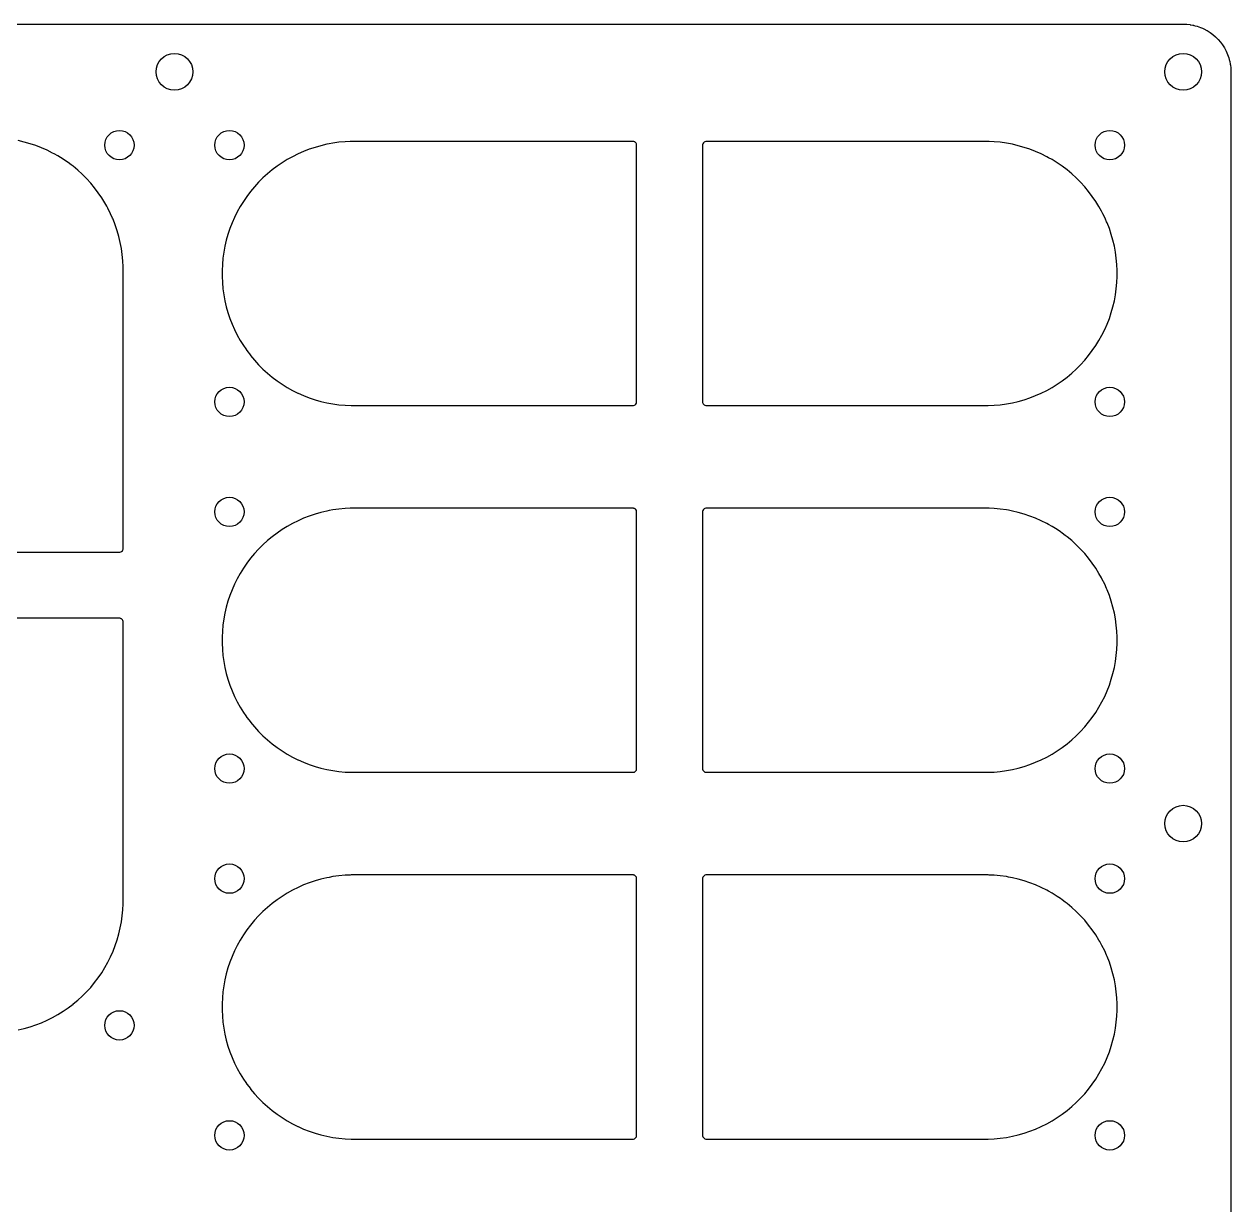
# Model space of a CAD drawing. Extents: x 216 to 569, y -426 to -74.
# Drawn here: x 404.5 to 569, y -234.5 to -73.5 of the extents above; entities that cross this region are included whole.
import ezdxf

# ---------------------------------------------------------------- set-up
doc = ezdxf.new("R2010")
doc.units = 0
doc.layers.add('BLACK', color=7, linetype='CONTINUOUS')

msp = doc.modelspace()

# ---------------------------------------------------------------- linework, layer by layer
at = {"layer": 'BLACK', "linetype": 'CONTINUOUS'}
for p, q in [((222.565892, -73.5005), (562.434108, -73.5005)), ((562.434108, -73.5005), (562.497688, -73.5005)), ((562.497688, -73.5005), (562.502324, -73.500587)), ((562.502324, -73.500587), (562.542259, -73.502081)), ((562.542259, -73.502081), (562.981082, -73.5185)), ((562.981082, -73.5185), (562.990306, -73.519192)), ((562.990306, -73.519192), (563.464101, -73.572575)), ((563.464101, -73.572575), (563.473247, -73.573954)), ((563.473247, -73.573954), (563.835901, -73.642572)), ((563.835901, -73.642572), (563.941708, -73.662592)), ((563.941708, -73.662592), (563.950749, -73.664655)), ((563.950749, -73.664655), (564.124139, -73.711114)), ((564.124139, -73.711114), (564.411287, -73.788056)), ((564.411287, -73.788056), (564.420133, -73.790784)), ((564.420133, -73.790784), (564.870158, -73.948255)), ((564.870158, -73.948255), (564.878778, -73.951637)), ((564.878778, -73.951637), (565.122667, -74.058045)), ((565.122667, -74.058045), (565.315784, -74.142302)), ((565.315784, -74.142302), (565.324138, -74.146326)), ((565.324138, -74.146326), (565.74564, -74.369096)), ((565.74564, -74.369096), (565.753671, -74.373732)), ((565.753671, -74.373732), (566.157371, -74.627393)), ((566.157371, -74.627393), (566.165033, -74.632617)), ((566.165033, -74.632617), (566.548641, -74.915732)), ((566.548641, -74.915732), (566.555883, -74.921508)), ((566.555883, -74.921508), (566.917275, -75.232511)), ((566.917275, -75.232511), (566.924072, -75.238818)), ((566.924072, -75.238818), (567.261181, -75.575927)), ((567.261181, -75.575927), (567.267488, -75.582724)), ((567.267488, -75.582724), (567.578491, -75.944116)), ((567.578491, -75.944116), (567.584273, -75.951366)), ((567.584273, -75.951366), (567.867382, -76.334966)), ((567.867382, -76.334966), (567.872606, -76.342628)), ((567.872606, -76.342628), (568.126267, -76.746328)), ((568.126267, -76.746328), (568.130903, -76.754359)), ((568.130903, -76.754359), (568.353673, -77.175861)), ((568.353673, -77.175861), (568.357697, -77.184215)), ((568.357697, -77.184215), (568.548359, -77.621215)), ((568.548359, -77.621215), (568.551747, -77.629848)), ((568.551747, -77.629848), (568.709212, -78.079859)), ((568.709212, -78.079859), (568.711945, -78.088719)), ((568.711945, -78.088719), (568.835344, -78.54925)), ((568.835344, -78.54925), (568.837407, -78.558291)), ((568.837407, -78.558291), (568.926043, -79.026741)), ((568.926043, -79.026741), (568.927425, -79.03591)), ((568.927425, -79.03591), (568.980806, -79.509681)), ((568.980806, -79.509681), (568.981499, -79.518928)), ((568.981499, -79.518928), (568.999413, -79.997673)), ((568.999413, -79.997673), (568.9995, -80.00231)), ((568.9995, -80.00231), (568.9995, -419.497688)), ((404.526065, -89.572845), (403.716406, -89.382415)), ((404.526072, -89.572847), (404.526065, -89.572845)), ((405.326059, -89.800463), (404.526072, -89.572847)), ((405.32607, -89.800466), (405.326059, -89.800463)), ((405.326079, -89.800469), (405.32607, -89.800466)), ((405.326087, -89.800471), (405.326079, -89.800469)), ((405.326088, -89.800472), (405.326087, -89.800471)), ((406.114716, -90.064793), (405.326088, -89.800472)), ((406.114721, -90.064795), (406.114716, -90.064793)), ((406.11473, -90.064798), (406.114721, -90.064795)), ((406.890332, -90.365268), (406.11473, -90.064798)), ((406.89035, -90.365275), (406.890332, -90.365268)), ((407.651232, -90.701238), (406.89035, -90.365275)), ((444.173911, -90.300472), (443.385283, -90.564793)), ((444.17394, -90.300463), (444.173911, -90.300472)), ((444.973927, -90.072847), (444.17394, -90.300463)), ((444.973934, -90.072845), (444.973927, -90.072847)), ((445.783593, -89.882415), (444.973934, -90.072845)), ((445.783607, -89.882412), (445.783593, -89.882415)), ((445.783613, -89.882411), (445.783607, -89.882412)), ((446.088625, -89.825394), (445.783613, -89.882411)), ((446.601223, -89.729573), (446.088625, -89.825394)), ((447.425001, -89.614661), (446.601223, -89.729573)), ((447.425022, -89.614659), (447.425001, -89.614661)), ((448.253239, -89.537913), (447.425022, -89.614659)), ((448.957134, -89.50537), (448.253239, -89.537913)), ((449.084115, -89.4995), (448.957134, -89.50537)), ((449.5, -89.4995), (449.084115, -89.4995)), ((449.565892, -89.4995), (449.5, -89.4995)), ((487.565892, -89.4995), (449.565892, -89.4995)), ((487.629539, -89.516554), (487.565892, -89.4995)), ((487.693187, -89.533608), (487.629539, -89.516554)), ((487.75025, -89.566554), (487.693187, -89.533608)), ((487.807314, -89.5995), (487.75025, -89.566554)), ((487.9005, -89.692686), (487.807314, -89.5995)), ((487.921797, -89.729574), (487.9005, -89.692686)), ((487.96273, -89.800472), (487.921797, -89.729574)), ((487.966392, -89.806814), (487.96273, -89.800472)), ((488.0005, -89.934108), (487.966392, -89.806814)), ((488.0005, -125.065892), (488.0005, -89.934108)), ((497.033608, -89.806812), (496.9995, -89.934108)), ((496.9995, -89.934108), (496.9995, -125.065891)), ((497.0995, -89.692686), (497.033608, -89.806812)), ((497.099502, -89.692683), (497.0995, -89.692686)), ((497.192683, -89.599502), (497.099502, -89.692683)), ((497.192686, -89.5995), (497.192683, -89.599502)), ((497.306812, -89.533608), (497.192686, -89.5995)), ((497.434108, -89.4995), (497.306812, -89.533608)), ((497.565892, -89.4995), (497.434108, -89.4995)), ((535.565892, -89.4995), (497.565892, -89.4995)), ((535.915885, -89.4995), (535.565892, -89.4995)), ((536.049681, -89.505685), (535.915885, -89.4995)), ((536.74676, -89.537913), (536.049681, -89.505685)), ((537.574977, -89.614659), (536.74676, -89.537913)), ((537.574998, -89.614661), (537.574977, -89.614659)), ((538.398776, -89.729573), (537.574998, -89.614661)), ((538.693203, -89.784611), (538.398776, -89.729573)), ((539.216387, -89.882411), (538.693203, -89.784611)), ((539.216396, -89.882413), (539.216387, -89.882411)), ((539.216406, -89.882415), (539.216396, -89.882413)), ((540.026065, -90.072845), (539.216406, -89.882415)), ((540.026072, -90.072847), (540.026065, -90.072845)), ((540.826059, -90.300463), (540.026072, -90.072847)), ((540.82607, -90.300466), (540.826059, -90.300463)), ((540.826079, -90.300469), (540.82607, -90.300466)), ((540.826087, -90.300471), (540.826079, -90.300469)), ((540.826088, -90.300472), (540.826087, -90.300471)), ((541.614716, -90.564793), (540.826088, -90.300472)), ((408.395776, -91.071977), (407.651232, -90.701238)), ((408.395813, -91.071997), (408.395776, -91.071977)), ((408.606051, -91.189099), (408.395813, -91.071997)), ((409.12245, -91.476731), (408.606051, -91.189099)), ((409.829635, -91.914601), (409.12245, -91.476731)), ((410.287106, -92.227976), (409.829635, -91.914601)), ((440.377538, -91.976738), (439.670368, -92.414599)), ((440.37756, -91.976725), (440.377538, -91.976738)), ((441.104186, -91.571997), (440.37756, -91.976725)), ((441.104223, -91.571977), (441.104186, -91.571997)), ((441.848767, -91.201238), (441.104223, -91.571977)), ((442.609649, -90.865275), (441.848767, -91.201238)), ((443.385283, -90.564793), (442.609649, -90.865275)), ((541.614721, -90.564795), (541.614716, -90.564793)), ((541.61473, -90.564798), (541.614721, -90.564795)), ((542.390332, -90.865268), (541.61473, -90.564798)), ((542.39035, -90.865275), (542.390332, -90.865268)), ((543.151232, -91.201238), (542.39035, -90.865275)), ((543.895776, -91.571977), (543.151232, -91.201238)), ((543.895813, -91.571997), (543.895776, -91.571977)), ((544.158314, -91.718209), (543.895813, -91.571997)), ((544.62245, -91.976731), (544.158314, -91.718209)), ((545.329635, -92.414601), (544.62245, -91.976731)), ((410.515844, -92.384665), (410.287106, -92.227976)), ((410.932237, -92.699111), (410.515844, -92.384665)), ((411.179608, -92.885917), (410.932237, -92.699111)), ((411.819516, -93.41729), (411.179608, -92.885917)), ((411.819528, -93.4173), (411.819516, -93.41729)), ((412.43417, -93.97762), (411.819528, -93.4173)), ((438.320374, -93.385931), (437.680486, -93.917288)), ((438.320416, -93.385898), (438.320374, -93.385931)), ((438.984155, -92.884665), (438.320416, -93.385898)), ((439.670368, -92.414599), (438.984155, -92.884665)), ((545.744968, -92.699111), (545.329635, -92.414601)), ((546.015844, -92.884665), (545.744968, -92.699111)), ((546.01752, -92.885931), (546.015844, -92.884665)), ((546.679608, -93.385917), (546.01752, -92.885931)), ((547.319516, -93.91729), (546.679608, -93.385917)), ((412.434185, -93.977634), (412.43417, -93.97762)), ((412.434201, -93.977649), (412.434185, -93.977634)), ((413.022351, -94.565799), (412.434201, -93.977649)), ((413.022366, -94.565815), (413.022351, -94.565799)), ((413.022379, -94.565829), (413.022366, -94.565815)), ((413.582699, -95.180471), (413.022379, -94.565829)), ((413.582705, -95.180478), (413.582699, -95.180471)), ((413.58271, -95.180484), (413.582705, -95.180478)), ((414.114083, -95.820392), (413.58271, -95.180484)), ((436.47762, -95.065829), (435.9173, -95.680471)), ((436.477669, -95.065778), (436.47762, -95.065829)), ((437.065778, -94.477669), (436.477669, -95.065778)), ((437.065829, -94.47762), (437.065778, -94.477669)), ((437.680471, -93.9173), (437.065829, -94.47762)), ((437.680486, -93.917288), (437.680471, -93.9173)), ((547.319528, -93.9173), (547.319516, -93.91729)), ((547.93417, -94.47762), (547.319528, -93.9173)), ((547.934185, -94.477634), (547.93417, -94.47762)), ((547.934201, -94.477649), (547.934185, -94.477634)), ((548.522351, -95.065799), (547.934201, -94.477649)), ((548.522366, -95.065815), (548.522351, -95.065799)), ((548.522379, -95.065829), (548.522366, -95.065815)), ((549.082699, -95.680471), (548.522379, -95.065829)), ((414.615336, -96.484158), (414.114083, -95.820392)), ((415.085399, -97.170365), (414.615336, -96.484158)), ((434.884665, -96.984155), (434.414599, -97.670368)), ((435.385898, -96.320416), (434.884665, -96.984155)), ((435.385931, -96.320374), (435.385898, -96.320416)), ((435.917288, -95.680486), (435.385931, -96.320374)), ((435.9173, -95.680471), (435.917288, -95.680486)), ((549.082705, -95.680478), (549.082699, -95.680471)), ((549.08271, -95.680484), (549.082705, -95.680478)), ((549.614083, -96.320392), (549.08271, -95.680484)), ((550.115336, -96.984158), (549.614083, -96.320392)), ((550.585399, -97.670365), (550.115336, -96.984158)), ((415.523269, -97.87755), (415.085399, -97.170365)), ((415.763794, -98.309376), (415.523269, -97.87755)), ((415.928002, -98.604186), (415.763794, -98.309376)), ((415.928022, -98.604223), (415.928002, -98.604186)), ((416.298761, -99.348767), (415.928022, -98.604223)), ((433.976725, -98.37756), (433.571997, -99.104186)), ((433.976738, -98.377538), (433.976725, -98.37756)), ((434.414599, -97.670368), (433.976738, -98.377538)), ((551.023269, -98.37755), (550.585399, -97.670365)), ((551.37011, -99.00025), (551.023269, -98.37755)), ((416.559, -99.938152), (416.298761, -99.348767)), ((416.634732, -100.109668), (416.559, -99.938152)), ((416.935202, -100.88527), (416.634732, -100.109668)), ((433.201238, -99.848767), (432.865275, -100.609649)), ((433.571977, -99.104223), (433.201238, -99.848767)), ((433.571997, -99.104186), (433.571977, -99.104223)), ((551.428002, -99.104186), (551.37011, -99.00025)), ((551.428022, -99.104223), (551.428002, -99.104186)), ((551.54979, -99.348767), (551.428022, -99.104223)), ((551.798763, -99.848771), (551.54979, -99.348767)), ((551.913952, -100.109649), (551.798763, -99.848771)), ((552.059, -100.438152), (551.913952, -100.109649)), ((417.199531, -101.673921), (416.935202, -100.88527)), ((417.427155, -102.473938), (417.199531, -101.673921)), ((432.564793, -101.385283), (432.300472, -102.173911)), ((432.865275, -100.609649), (432.564793, -101.385283)), ((552.134732, -100.609668), (552.059, -100.438152)), ((552.435202, -101.38527), (552.134732, -100.609668)), ((552.699531, -102.173921), (552.435202, -101.38527)), ((417.617589, -103.283613), (417.427155, -102.473938)), ((417.770426, -104.10122), (417.617589, -103.283613)), ((432.072845, -102.973934), (431.882415, -103.783593)), ((432.072847, -102.973927), (432.072845, -102.973934)), ((432.300463, -102.17394), (432.072847, -102.973927)), ((432.300472, -102.173911), (432.300463, -102.17394)), ((552.927155, -102.973938), (552.699531, -102.173921)), ((553.117589, -103.783613), (552.927155, -102.973938)), ((417.88534, -104.925013), (417.770426, -104.10122)), ((417.962086, -105.753234), (417.88534, -104.925013)), ((431.729573, -104.601223), (431.614661, -105.425001)), ((431.882415, -103.783593), (431.729573, -104.601223)), ((553.270426, -104.60122), (553.117589, -103.783613)), ((553.38534, -105.425013), (553.270426, -104.60122)), ((418.0005, -106.584115), (417.962086, -105.753234)), ((418.0005, -106.934108), (418.0005, -106.584115)), ((431.537913, -106.253239), (431.4995, -107.084118)), ((431.614659, -105.425022), (431.537913, -106.253239)), ((431.614661, -105.425001), (431.614659, -105.425022)), ((553.462086, -106.253234), (553.38534, -105.425013)), ((553.5005, -107.084115), (553.462086, -106.253234)), ((418.0005, -107.084118), (418.0005, -106.934108)), ((418.0005, -145.065892), (418.0005, -107.084118)), ((431.4995, -107.084118), (431.4995, -107.915881)), ((431.4995, -107.915881), (431.537913, -108.74676)), ((553.462086, -108.746766), (553.5005, -107.915885)), ((553.5005, -107.915885), (553.5005, -107.084115)), ((431.537913, -108.74676), (431.614659, -109.574977)), ((431.614659, -109.574977), (431.614661, -109.574998)), ((431.614661, -109.574998), (431.729573, -110.398776)), ((553.270426, -110.39878), (553.38534, -109.574987)), ((553.38534, -109.574987), (553.462086, -108.746766)), ((431.729573, -110.398776), (431.882415, -111.216406)), ((431.882415, -111.216406), (432.072845, -112.026065)), ((552.927155, -112.026062), (553.117589, -111.216387)), ((553.117589, -111.216387), (553.270426, -110.39878)), ((432.072845, -112.026065), (432.072847, -112.026072)), ((432.072847, -112.026072), (432.300463, -112.826059)), ((432.300463, -112.826059), (432.300472, -112.826088)), ((432.300472, -112.826088), (432.564793, -113.614716)), ((552.435202, -113.61473), (552.699531, -112.826079)), ((552.699531, -112.826079), (552.927155, -112.026062)), ((432.564793, -113.614716), (432.865275, -114.39035)), ((432.865275, -114.39035), (433.201238, -115.151232)), ((551.798763, -115.151229), (552.134732, -114.390332)), ((552.134732, -114.390332), (552.435202, -113.61473)), ((433.201238, -115.151232), (433.571977, -115.895776)), ((433.571977, -115.895776), (433.571989, -115.895798)), ((433.571989, -115.895798), (433.976731, -116.62245)), ((433.976731, -116.62245), (434.414601, -117.329635)), ((550.585399, -117.329635), (551.023269, -116.62245)), ((551.023269, -116.62245), (551.428011, -115.895798)), ((551.428011, -115.895798), (551.798763, -115.151229)), ((434.414601, -117.329635), (434.727976, -117.787106)), ((434.727976, -117.787106), (434.884665, -118.015844)), ((434.884665, -118.015844), (435.350195, -118.632305)), ((549.614083, -118.679608), (550.115336, -118.015842)), ((550.115336, -118.015842), (550.585399, -117.329635)), ((435.350195, -118.632305), (435.385917, -118.679608)), ((435.385917, -118.679608), (435.385928, -118.679622)), ((435.385928, -118.679622), (435.385931, -118.679625)), ((435.385931, -118.679625), (435.917288, -119.319513)), ((435.917288, -119.319513), (435.9173, -119.319528)), ((435.9173, -119.319528), (436.47762, -119.93417)), ((436.47762, -119.93417), (436.477634, -119.934185)), ((436.477634, -119.934185), (436.477649, -119.934201)), ((436.477649, -119.934201), (437.065799, -120.522351)), ((547.934201, -120.522351), (548.522351, -119.934201)), ((548.522351, -119.934201), (549.08271, -119.319516)), ((549.08271, -119.319516), (549.614083, -118.679608)), ((437.065799, -120.522351), (437.065815, -120.522366)), ((437.065815, -120.522366), (437.065829, -120.522379)), ((437.065829, -120.522379), (437.680471, -121.082699)), ((437.680471, -121.082699), (437.680478, -121.082705)), ((437.680478, -121.082705), (437.680484, -121.08271)), ((437.680484, -121.08271), (438.320392, -121.614083)), ((438.320392, -121.614083), (438.984158, -122.115336)), ((546.015842, -122.115336), (546.679608, -121.614083)), ((546.679608, -121.614083), (547.319516, -121.08271)), ((547.319516, -121.08271), (547.934201, -120.522351)), ((438.984158, -122.115336), (439.670365, -122.585399)), ((439.670365, -122.585399), (440.37755, -123.023269)), ((440.37755, -123.023269), (441.104202, -123.428011)), ((543.895798, -123.428011), (544.62245, -123.023269)), ((544.62245, -123.023269), (545.329635, -122.585399)), ((545.329635, -122.585399), (546.015842, -122.115336)), ((441.104202, -123.428011), (441.10421, -123.428015)), ((441.10421, -123.428015), (441.104223, -123.428022)), ((441.104223, -123.428022), (441.837651, -123.793226)), ((441.837651, -123.793226), (441.848771, -123.798763)), ((441.848771, -123.798763), (441.876261, -123.810901)), ((441.876261, -123.810901), (442.609649, -124.134724)), ((442.609649, -124.134724), (442.609656, -124.134726)), ((442.609656, -124.134726), (442.609668, -124.134732)), ((442.609668, -124.134732), (443.38527, -124.435202)), ((443.38527, -124.435202), (444.173921, -124.699531)), ((444.173921, -124.699531), (444.973938, -124.927155)), ((444.973938, -124.927155), (445.783613, -125.117589)), ((539.216387, -125.117589), (540.026062, -124.927155)), ((540.026062, -124.927155), (540.826079, -124.699531)), ((540.826079, -124.699531), (541.61473, -124.435202)), ((541.61473, -124.435202), (542.390332, -124.134732)), ((542.390332, -124.134732), (543.151229, -123.798763)), ((543.151229, -123.798763), (543.895798, -123.428011)), ((445.783613, -125.117589), (446.60122, -125.270426)), ((446.60122, -125.270426), (447.425013, -125.38534)), ((447.425013, -125.38534), (448.253234, -125.462086)), ((448.253234, -125.462086), (449.084115, -125.5005)), ((449.084115, -125.5005), (449.084118, -125.5005)), ((449.084118, -125.5005), (487.56589, -125.5005)), ((487.56589, -125.5005), (487.565892, -125.5005)), ((487.565892, -125.5005), (487.693186, -125.466392)), ((487.693186, -125.466392), (487.807314, -125.4005)), ((487.807314, -125.4005), (487.9005, -125.307314)), ((487.9005, -125.307314), (487.966392, -125.193186)), ((487.966392, -125.193186), (488.0005, -125.065892)), ((496.9995, -125.065891), (497.033608, -125.193187)), ((497.033608, -125.193187), (497.066554, -125.25025)), ((497.066554, -125.25025), (497.0995, -125.307314)), ((497.0995, -125.307314), (497.192686, -125.4005)), ((497.192686, -125.4005), (497.306814, -125.466392)), ((497.306814, -125.466392), (497.434108, -125.5005)), ((497.434108, -125.5005), (497.43411, -125.5005)), ((497.43411, -125.5005), (535.915882, -125.5005)), ((535.915882, -125.5005), (535.915885, -125.5005)), ((535.915885, -125.5005), (536.746766, -125.462086)), ((536.746766, -125.462086), (537.574987, -125.38534)), ((537.574987, -125.38534), (538.39878, -125.270426)), ((538.39878, -125.270426), (539.216387, -125.117589)), ((446.601223, -139.729573), (446.088625, -139.825394)), ((447.425001, -139.614661), (446.601223, -139.729573)), ((447.425022, -139.614659), (447.425001, -139.614661)), ((448.253239, -139.537913), (447.425022, -139.614659)), ((448.957134, -139.50537), (448.253239, -139.537913)), ((449.084115, -139.4995), (448.957134, -139.50537)), ((449.5, -139.4995), (449.084115, -139.4995)), ((449.565892, -139.4995), (449.5, -139.4995)), ((487.565892, -139.4995), (449.565892, -139.4995)), ((487.629539, -139.516554), (487.565892, -139.4995)), ((487.693187, -139.533608), (487.629539, -139.516554)), ((487.75025, -139.566554), (487.693187, -139.533608)), ((487.807314, -139.5995), (487.75025, -139.566554)), ((487.9005, -139.692686), (487.807314, -139.5995)), ((487.966392, -139.806814), (487.9005, -139.692686)), ((488.0005, -139.934108), (487.966392, -139.806814)), ((497.033608, -139.806812), (496.9995, -139.934108)), ((497.0995, -139.692686), (497.033608, -139.806812)), ((497.099502, -139.692683), (497.0995, -139.692686)), ((497.192683, -139.599502), (497.099502, -139.692683)), ((497.192686, -139.5995), (497.192683, -139.599502)), ((497.306812, -139.533608), (497.192686, -139.5995)), ((497.434108, -139.4995), (497.306812, -139.533608)), ((497.565892, -139.4995), (497.434108, -139.4995)), ((535.565892, -139.4995), (497.565892, -139.4995)), ((535.915885, -139.4995), (535.565892, -139.4995)), ((536.049681, -139.505685), (535.915885, -139.4995)), ((536.74676, -139.537913), (536.049681, -139.505685)), ((537.574977, -139.614659), (536.74676, -139.537913)), ((537.574998, -139.614661), (537.574977, -139.614659)), ((538.398776, -139.729573), (537.574998, -139.614661)), ((538.693203, -139.784611), (538.398776, -139.729573)), ((539.216387, -139.882411), (538.693203, -139.784611)), ((441.848767, -141.201238), (441.104223, -141.571977)), ((442.609649, -140.865275), (441.848767, -141.201238)), ((443.385283, -140.564793), (442.609649, -140.865275)), ((444.173911, -140.300472), (443.385283, -140.564793)), ((444.17394, -140.300463), (444.173911, -140.300472)), ((444.973927, -140.072847), (444.17394, -140.300463)), ((444.973934, -140.072845), (444.973927, -140.072847)), ((445.783593, -139.882415), (444.973934, -140.072845)), ((445.783607, -139.882412), (445.783593, -139.882415)), ((445.783613, -139.882411), (445.783607, -139.882412)), ((446.088625, -139.825394), (445.783613, -139.882411)), ((488.0005, -175.065892), (488.0005, -139.934108)), ((496.9995, -139.934108), (496.9995, -175.065891)), ((539.216396, -139.882413), (539.216387, -139.882411)), ((539.216406, -139.882415), (539.216396, -139.882413)), ((540.026065, -140.072845), (539.216406, -139.882415)), ((540.026072, -140.072847), (540.026065, -140.072845)), ((540.826059, -140.300463), (540.026072, -140.072847)), ((540.82607, -140.300466), (540.826059, -140.300463)), ((540.826079, -140.300469), (540.82607, -140.300466)), ((540.826087, -140.300471), (540.826079, -140.300469)), ((540.826088, -140.300472), (540.826087, -140.300471)), ((541.614716, -140.564793), (540.826088, -140.300472)), ((541.614721, -140.564795), (541.614716, -140.564793)), ((541.61473, -140.564798), (541.614721, -140.564795)), ((542.390332, -140.865268), (541.61473, -140.564798)), ((542.39035, -140.865275), (542.390332, -140.865268)), ((543.151232, -141.201238), (542.39035, -140.865275)), ((543.895776, -141.571977), (543.151232, -141.201238)), ((438.984155, -142.884665), (438.320416, -143.385898)), ((439.670368, -142.414599), (438.984155, -142.884665)), ((440.377538, -141.976738), (439.670368, -142.414599)), ((440.37756, -141.976725), (440.377538, -141.976738)), ((441.104186, -141.571997), (440.37756, -141.976725)), ((441.104223, -141.571977), (441.104186, -141.571997)), ((543.895813, -141.571997), (543.895776, -141.571977)), ((544.158314, -141.718209), (543.895813, -141.571997)), ((544.62245, -141.976731), (544.158314, -141.718209)), ((545.329635, -142.414601), (544.62245, -141.976731)), ((545.787106, -142.727976), (545.329635, -142.414601)), ((546.015844, -142.884665), (545.787106, -142.727976)), ((546.432237, -143.199111), (546.015844, -142.884665)), ((437.065778, -144.477669), (436.477669, -145.065778)), ((437.065829, -144.47762), (437.065778, -144.477669)), ((437.680471, -143.9173), (437.065829, -144.47762)), ((437.680486, -143.917288), (437.680471, -143.9173)), ((438.320374, -143.385931), (437.680486, -143.917288)), ((438.320416, -143.385898), (438.320374, -143.385931)), ((546.679608, -143.385917), (546.432237, -143.199111)), ((547.319516, -143.91729), (546.679608, -143.385917)), ((547.319528, -143.9173), (547.319516, -143.91729)), ((547.93417, -144.47762), (547.319528, -143.9173)), ((547.934185, -144.477634), (547.93417, -144.47762)), ((547.934201, -144.477649), (547.934185, -144.477634)), ((548.522351, -145.065799), (547.934201, -144.477649)), ((382.43411, -145.5005), (417.56589, -145.5005)), ((417.56589, -145.5005), (417.565892, -145.5005)), ((417.565892, -145.5005), (417.693186, -145.466392)), ((417.693186, -145.466392), (417.807314, -145.4005)), ((417.807314, -145.4005), (417.9005, -145.307314)), ((417.9005, -145.307314), (417.966392, -145.193186)), ((417.966392, -145.193186), (418.0005, -145.065892)), ((435.385898, -146.320416), (434.884665, -146.984155)), ((435.385931, -146.320374), (435.385898, -146.320416)), ((435.917288, -145.680486), (435.385931, -146.320374)), ((435.9173, -145.680471), (435.917288, -145.680486)), ((436.47762, -145.065829), (435.9173, -145.680471)), ((436.477669, -145.065778), (436.47762, -145.065829)), ((548.522366, -145.065815), (548.522351, -145.065799)), ((548.522379, -145.065829), (548.522366, -145.065815)), ((549.082699, -145.680471), (548.522379, -145.065829)), ((549.082705, -145.680478), (549.082699, -145.680471)), ((549.08271, -145.680484), (549.082705, -145.680478)), ((549.614083, -146.320392), (549.08271, -145.680484)), ((550.115336, -146.984158), (549.614083, -146.320392)), ((434.414599, -147.670368), (433.976738, -148.377538)), ((434.884665, -146.984155), (434.414599, -147.670368)), ((550.585399, -147.670365), (550.115336, -146.984158)), ((551.023269, -148.37755), (550.585399, -147.670365)), ((433.571977, -149.104223), (433.201238, -149.848767)), ((433.571997, -149.104186), (433.571977, -149.104223)), ((433.976725, -148.37756), (433.571997, -149.104186)), ((433.976738, -148.377538), (433.976725, -148.37756)), ((551.37011, -149.00025), (551.023269, -148.37755)), ((551.428002, -149.104186), (551.37011, -149.00025)), ((551.428022, -149.104223), (551.428002, -149.104186)), ((551.798761, -149.848767), (551.428022, -149.104223)), ((432.865275, -150.609649), (432.564793, -151.385283)), ((433.201238, -149.848767), (432.865275, -150.609649)), ((552.059, -150.438152), (551.798761, -149.848767)), ((552.134732, -150.609668), (552.059, -150.438152)), ((552.435202, -151.38527), (552.134732, -150.609668)), ((432.300463, -152.17394), (432.072847, -152.973927)), ((432.300472, -152.173911), (432.300463, -152.17394)), ((432.564793, -151.385283), (432.300472, -152.173911)), ((552.699531, -152.173921), (552.435202, -151.38527)), ((552.927155, -152.973938), (552.699531, -152.173921)), ((417.565892, -154.4995), (382.565892, -154.4995)), ((417.629539, -154.516554), (417.565892, -154.4995)), ((417.693187, -154.533608), (417.629539, -154.516554)), ((417.75025, -154.566554), (417.693187, -154.533608)), ((417.807314, -154.5995), (417.75025, -154.566554)), ((417.9005, -154.692686), (417.807314, -154.5995)), ((431.729573, -154.601223), (431.614661, -155.425001)), ((431.882415, -153.783593), (431.729573, -154.601223)), ((432.072845, -152.973934), (431.882415, -153.783593)), ((432.072847, -152.973927), (432.072845, -152.973934)), ((553.117589, -153.783613), (552.927155, -152.973938)), ((553.270426, -154.60122), (553.117589, -153.783613)), ((553.38534, -155.425013), (553.270426, -154.60122)), ((417.966392, -154.806814), (417.9005, -154.692686)), ((418.0005, -154.934108), (417.966392, -154.806814)), ((418.0005, -157.084118), (418.0005, -154.934108)), ((431.537913, -156.253239), (431.4995, -157.084118)), ((431.614659, -155.425022), (431.537913, -156.253239)), ((431.614661, -155.425001), (431.614659, -155.425022)), ((553.462086, -156.253234), (553.38534, -155.425013)), ((553.5005, -157.084115), (553.462086, -156.253234)), ((418.0005, -192.934108), (418.0005, -157.084118)), ((431.4995, -157.084118), (431.4995, -157.915881)), ((553.5005, -157.915885), (553.5005, -157.084115)), ((431.4995, -157.915881), (431.537913, -158.74676)), ((431.537913, -158.74676), (431.614659, -159.574977)), ((553.38534, -159.574987), (553.462086, -158.746766)), ((553.462086, -158.746766), (553.5005, -157.915885)), ((431.614659, -159.574977), (431.614661, -159.574998)), ((431.614661, -159.574998), (431.729573, -160.398776)), ((431.729573, -160.398776), (431.882415, -161.216406)), ((553.117589, -161.216387), (553.270426, -160.39878)), ((553.270426, -160.39878), (553.38534, -159.574987)), ((431.882415, -161.216406), (432.072845, -162.026065)), ((432.072845, -162.026065), (432.072847, -162.026072)), ((432.072847, -162.026072), (432.300463, -162.826059)), ((432.300463, -162.826059), (432.300472, -162.826088)), ((432.300472, -162.826088), (432.564793, -163.614716)), ((552.435202, -163.61473), (552.699531, -162.826079)), ((552.699531, -162.826079), (552.927155, -162.026062)), ((552.927155, -162.026062), (553.117589, -161.216387)), ((432.564793, -163.614716), (432.865275, -164.39035)), ((432.865275, -164.39035), (433.201238, -165.151232)), ((551.798763, -165.151229), (552.134732, -164.390332)), ((552.134732, -164.390332), (552.435202, -163.61473)), ((433.201238, -165.151232), (433.571977, -165.895776)), ((433.571977, -165.895776), (433.571989, -165.895798)), ((433.571989, -165.895798), (433.976731, -166.62245)), ((551.023269, -166.62245), (551.428011, -165.895798)), ((551.428011, -165.895798), (551.798763, -165.151229)), ((433.976731, -166.62245), (434.414601, -167.329635)), ((434.414601, -167.329635), (434.727976, -167.787106)), ((550.115336, -168.015842), (550.585399, -167.329635)), ((550.585399, -167.329635), (551.023269, -166.62245)), ((434.727976, -167.787106), (434.884665, -168.015844)), ((434.884665, -168.015844), (435.350195, -168.632305)), ((435.350195, -168.632305), (435.385917, -168.679608)), ((435.385917, -168.679608), (435.385928, -168.679622)), ((435.385928, -168.679622), (435.385931, -168.679625)), ((435.385931, -168.679625), (435.917288, -169.319513)), ((435.917288, -169.319513), (435.9173, -169.319528)), ((435.9173, -169.319528), (436.47762, -169.93417)), ((548.522351, -169.934201), (549.08271, -169.319516)), ((549.08271, -169.319516), (549.614083, -168.679608)), ((549.614083, -168.679608), (550.115336, -168.015842)), ((436.47762, -169.93417), (436.477634, -169.934185)), ((436.477634, -169.934185), (436.477649, -169.934201)), ((436.477649, -169.934201), (437.065799, -170.522351)), ((437.065799, -170.522351), (437.065815, -170.522366)), ((437.065815, -170.522366), (437.065829, -170.522379)), ((437.065829, -170.522379), (437.680471, -171.082699)), ((547.319516, -171.08271), (547.934201, -170.522351)), ((547.934201, -170.522351), (548.522351, -169.934201)), ((437.680471, -171.082699), (437.680478, -171.082705)), ((437.680478, -171.082705), (437.680484, -171.08271)), ((437.680484, -171.08271), (438.320392, -171.614083)), ((438.320392, -171.614083), (438.984158, -172.115336)), ((438.984158, -172.115336), (439.670365, -172.585399)), ((439.670365, -172.585399), (440.37755, -173.023269)), ((544.62245, -173.023269), (545.329635, -172.585399)), ((545.329635, -172.585399), (546.015842, -172.115336)), ((546.015842, -172.115336), (546.679608, -171.614083)), ((546.679608, -171.614083), (547.319516, -171.08271)), ((440.37755, -173.023269), (441.104202, -173.428011)), ((441.104202, -173.428011), (441.10421, -173.428015)), ((441.10421, -173.428015), (441.104223, -173.428022)), ((441.104223, -173.428022), (441.837651, -173.793226)), ((441.837651, -173.793226), (441.848771, -173.798763)), ((441.848771, -173.798763), (441.876261, -173.810901)), ((441.876261, -173.810901), (442.609649, -174.134724)), ((442.609649, -174.134724), (442.609656, -174.134726)), ((442.609656, -174.134726), (442.609668, -174.134732)), ((442.609668, -174.134732), (443.38527, -174.435202)), ((541.61473, -174.435202), (542.390332, -174.134732)), ((542.390332, -174.134732), (543.151229, -173.798763)), ((543.151229, -173.798763), (543.895798, -173.428011)), ((543.895798, -173.428011), (544.62245, -173.023269)), ((443.38527, -174.435202), (444.173921, -174.699531)), ((444.173921, -174.699531), (444.973938, -174.927155)), ((444.973938, -174.927155), (445.783613, -175.117589)), ((445.783613, -175.117589), (446.60122, -175.270426)), ((446.60122, -175.270426), (447.425013, -175.38534)), ((447.425013, -175.38534), (448.253234, -175.462086)), ((448.253234, -175.462086), (449.084115, -175.5005)), ((449.084115, -175.5005), (449.084118, -175.5005)), ((449.084118, -175.5005), (487.56589, -175.5005)), ((487.56589, -175.5005), (487.565892, -175.5005)), ((487.565892, -175.5005), (487.693186, -175.466392)), ((487.693186, -175.466392), (487.807314, -175.4005)), ((487.807314, -175.4005), (487.9005, -175.307314)), ((487.9005, -175.307314), (487.966392, -175.193186)), ((487.966392, -175.193186), (488.0005, -175.065892)), ((496.9995, -175.065891), (497.033608, -175.193187)), ((497.033608, -175.193187), (497.066554, -175.25025)), ((497.066554, -175.25025), (497.0995, -175.307314)), ((497.0995, -175.307314), (497.192686, -175.4005)), ((497.192686, -175.4005), (497.306814, -175.466392)), ((497.306814, -175.466392), (497.434108, -175.5005)), ((497.434108, -175.5005), (497.43411, -175.5005)), ((497.43411, -175.5005), (535.915882, -175.5005)), ((535.915882, -175.5005), (535.915885, -175.5005)), ((535.915885, -175.5005), (536.746766, -175.462086)), ((536.746766, -175.462086), (537.574987, -175.38534)), ((537.574987, -175.38534), (538.39878, -175.270426)), ((538.39878, -175.270426), (539.216387, -175.117589)), ((539.216387, -175.117589), (540.026062, -174.927155)), ((540.026062, -174.927155), (540.826079, -174.699531)), ((540.826079, -174.699531), (541.61473, -174.435202)), ((443.385283, -190.564793), (442.609649, -190.865275)), ((444.173911, -190.300472), (443.385283, -190.564793)), ((444.17394, -190.300463), (444.173911, -190.300472)), ((444.973927, -190.072847), (444.17394, -190.300463)), ((444.973934, -190.072845), (444.973927, -190.072847)), ((445.783593, -189.882415), (444.973934, -190.072845)), ((445.783607, -189.882412), (445.783593, -189.882415)), ((445.783613, -189.882411), (445.783607, -189.882412)), ((446.088625, -189.825394), (445.783613, -189.882411)), ((446.601223, -189.729573), (446.088625, -189.825394)), ((447.425001, -189.614661), (446.601223, -189.729573)), ((447.425022, -189.614659), (447.425001, -189.614661)), ((448.253239, -189.537913), (447.425022, -189.614659)), ((448.957134, -189.50537), (448.253239, -189.537913)), ((449.084115, -189.4995), (448.957134, -189.50537)), ((449.5, -189.4995), (449.084115, -189.4995)), ((449.565892, -189.4995), (449.5, -189.4995)), ((487.565892, -189.4995), (449.565892, -189.4995)), ((487.629539, -189.516554), (487.565892, -189.4995)), ((487.693187, -189.533608), (487.629539, -189.516554)), ((487.75025, -189.566554), (487.693187, -189.533608)), ((487.807314, -189.5995), (487.75025, -189.566554)), ((487.9005, -189.692686), (487.807314, -189.5995)), ((487.966392, -189.806814), (487.9005, -189.692686)), ((488.0005, -189.934108), (487.966392, -189.806814)), ((488.0005, -225.065892), (488.0005, -189.934108)), ((497.033608, -189.806812), (496.9995, -189.934108)), ((496.9995, -189.934108), (496.9995, -225.065891)), ((497.0995, -189.692686), (497.033608, -189.806812)), ((497.099502, -189.692683), (497.0995, -189.692686)), ((497.192683, -189.599502), (497.099502, -189.692683)), ((497.192686, -189.5995), (497.192683, -189.599502)), ((497.306812, -189.533608), (497.192686, -189.5995)), ((497.434108, -189.4995), (497.306812, -189.533608)), ((497.565892, -189.4995), (497.434108, -189.4995)), ((535.565892, -189.4995), (497.565892, -189.4995)), ((535.915885, -189.4995), (535.565892, -189.4995)), ((536.049681, -189.505685), (535.915885, -189.4995)), ((536.74676, -189.537913), (536.049681, -189.505685)), ((537.574977, -189.614659), (536.74676, -189.537913)), ((537.574998, -189.614661), (537.574977, -189.614659)), ((538.398776, -189.729573), (537.574998, -189.614661)), ((538.693203, -189.784611), (538.398776, -189.729573)), ((539.216387, -189.882411), (538.693203, -189.784611)), ((539.216396, -189.882413), (539.216387, -189.882411)), ((539.216406, -189.882415), (539.216396, -189.882413)), ((540.026065, -190.072845), (539.216406, -189.882415)), ((540.026072, -190.072847), (540.026065, -190.072845)), ((540.826059, -190.300463), (540.026072, -190.072847)), ((540.82607, -190.300466), (540.826059, -190.300463)), ((540.826079, -190.300469), (540.82607, -190.300466)), ((540.826087, -190.300471), (540.826079, -190.300469)), ((540.826088, -190.300472), (540.826087, -190.300471)), ((541.614716, -190.564793), (540.826088, -190.300472)), ((541.614721, -190.564795), (541.614716, -190.564793)), ((541.61473, -190.564798), (541.614721, -190.564795)), ((542.390332, -190.865268), (541.61473, -190.564798)), ((439.670368, -192.414599), (438.984155, -192.884665)), ((440.377538, -191.976738), (439.670368, -192.414599)), ((440.37756, -191.976725), (440.377538, -191.976738)), ((441.104186, -191.571997), (440.37756, -191.976725)), ((441.104223, -191.571977), (441.104186, -191.571997)), ((441.848767, -191.201238), (441.104223, -191.571977)), ((442.609649, -190.865275), (441.848767, -191.201238)), ((542.39035, -190.865275), (542.390332, -190.865268)), ((543.151232, -191.201238), (542.39035, -190.865275)), ((543.895776, -191.571977), (543.151232, -191.201238)), ((543.895813, -191.571997), (543.895776, -191.571977)), ((544.158314, -191.718209), (543.895813, -191.571997)), ((544.62245, -191.976731), (544.158314, -191.718209)), ((545.329635, -192.414601), (544.62245, -191.976731)), ((545.787106, -192.727976), (545.329635, -192.414601)), ((417.962086, -194.246766), (418.0005, -193.415885)), ((418.0005, -193), (418.0005, -192.934108)), ((418.0005, -193.415885), (418.0005, -193)), ((437.680471, -193.9173), (437.065829, -194.47762)), ((437.680486, -193.917288), (437.680471, -193.9173)), ((438.320374, -193.385931), (437.680486, -193.917288)), ((438.320416, -193.385898), (438.320374, -193.385931)), ((438.984155, -192.884665), (438.320416, -193.385898)), ((546.015844, -192.884665), (545.787106, -192.727976)), ((546.432237, -193.199111), (546.015844, -192.884665)), ((546.679608, -193.385917), (546.432237, -193.199111)), ((547.319516, -193.91729), (546.679608, -193.385917)), ((547.319528, -193.9173), (547.319516, -193.91729)), ((547.93417, -194.47762), (547.319528, -193.9173)), ((417.770426, -195.89878), (417.88534, -195.074987)), ((417.88534, -195.074987), (417.962086, -194.246766)), ((435.917288, -195.680486), (435.385931, -196.320374)), ((435.9173, -195.680471), (435.917288, -195.680486)), ((436.47762, -195.065829), (435.9173, -195.680471)), ((436.477669, -195.065778), (436.47762, -195.065829)), ((437.065778, -194.477669), (436.477669, -195.065778)), ((437.065829, -194.47762), (437.065778, -194.477669)), ((547.934185, -194.477634), (547.93417, -194.47762)), ((547.934201, -194.477649), (547.934185, -194.477634)), ((548.522351, -195.065799), (547.934201, -194.477649)), ((548.522366, -195.065815), (548.522351, -195.065799)), ((548.522379, -195.065829), (548.522366, -195.065815)), ((549.082699, -195.680471), (548.522379, -195.065829)), ((549.082705, -195.680478), (549.082699, -195.680471)), ((549.08271, -195.680484), (549.082705, -195.680478)), ((549.614083, -196.320392), (549.08271, -195.680484)), ((417.427155, -197.526062), (417.617589, -196.716387)), ((417.617589, -196.716387), (417.770426, -195.89878)), ((434.884665, -196.984155), (434.414599, -197.670368)), ((435.385898, -196.320416), (434.884665, -196.984155)), ((435.385931, -196.320374), (435.385898, -196.320416)), ((550.115336, -196.984158), (549.614083, -196.320392)), ((550.585399, -197.670365), (550.115336, -196.984158)), ((416.935202, -199.11473), (417.199531, -198.326079)), ((417.199531, -198.326079), (417.427155, -197.526062)), ((433.976725, -198.37756), (433.571997, -199.104186)), ((433.976738, -198.377538), (433.976725, -198.37756)), ((434.414599, -197.670368), (433.976738, -198.377538)), ((551.023269, -198.37755), (550.585399, -197.670365)), ((551.124888, -198.559992), (551.023269, -198.37755)), ((551.428002, -199.104186), (551.124888, -198.559992)), ((415.928011, -201.395798), (416.298763, -200.651229)), ((416.298763, -200.651229), (416.634732, -199.890332)), ((416.634732, -199.890332), (416.935202, -199.11473)), ((432.865275, -200.609649), (432.564793, -201.385283)), ((433.201238, -199.848767), (432.865275, -200.609649)), ((433.571977, -199.104223), (433.201238, -199.848767)), ((433.571997, -199.104186), (433.571977, -199.104223)), ((551.428022, -199.104223), (551.428002, -199.104186)), ((551.798761, -199.848767), (551.428022, -199.104223)), ((552.059, -200.438152), (551.798761, -199.848767)), ((552.134732, -200.609668), (552.059, -200.438152)), ((552.435202, -201.38527), (552.134732, -200.609668)), ((415.085399, -202.829635), (415.523269, -202.12245)), ((415.523269, -202.12245), (415.928011, -201.395798)), ((432.300463, -202.17394), (432.072847, -202.973927)), ((432.300472, -202.173911), (432.300463, -202.17394)), ((432.564793, -201.385283), (432.300472, -202.173911)), ((552.699531, -202.173921), (552.435202, -201.38527)), ((552.927155, -202.973938), (552.699531, -202.173921)), ((414.114083, -204.179608), (414.615336, -203.515842)), ((414.615336, -203.515842), (415.085399, -202.829635)), ((431.882415, -203.783593), (431.729573, -204.601223)), ((432.072845, -202.973934), (431.882415, -203.783593)), ((432.072847, -202.973927), (432.072845, -202.973934)), ((553.117589, -203.783613), (552.927155, -202.973938)), ((553.270426, -204.60122), (553.117589, -203.783613)), ((412.434201, -206.022351), (413.022351, -205.434201)), ((413.022351, -205.434201), (413.58271, -204.819516)), ((413.58271, -204.819516), (414.114083, -204.179608)), ((431.614659, -205.425022), (431.537913, -206.253239)), ((431.614661, -205.425001), (431.614659, -205.425022)), ((431.729573, -204.601223), (431.614661, -205.425001)), ((553.38534, -205.425013), (553.270426, -204.60122)), ((553.462086, -206.253234), (553.38534, -205.425013)), ((410.515842, -207.615336), (411.179608, -207.114083)), ((411.179608, -207.114083), (411.215693, -207.084118)), ((411.215693, -207.084118), (411.819516, -206.58271)), ((411.819516, -206.58271), (412.434201, -206.022351)), ((431.537913, -206.253239), (431.4995, -207.084118)), ((431.4995, -207.084118), (431.4995, -207.915881)), ((553.5005, -207.084115), (553.462086, -206.253234)), ((553.5005, -207.915885), (553.5005, -207.084115)), ((408.395798, -208.928011), (409.12245, -208.523269)), ((409.12245, -208.523269), (409.829635, -208.085399)), ((409.829635, -208.085399), (410.515842, -207.615336)), ((431.4995, -207.915881), (431.537913, -208.74676)), ((431.537913, -208.74676), (431.614659, -209.574977)), ((553.38534, -209.574987), (553.462086, -208.746766)), ((553.462086, -208.746766), (553.5005, -207.915885)), ((403.716387, -210.617589), (404.526062, -210.427155)), ((404.526062, -210.427155), (405.326079, -210.199531)), ((405.326079, -210.199531), (406.11473, -209.935202)), ((406.11473, -209.935202), (406.890332, -209.634732)), ((406.890332, -209.634732), (407.651229, -209.298763)), ((407.651229, -209.298763), (408.395798, -208.928011)), ((431.614659, -209.574977), (431.614661, -209.574998)), ((431.614661, -209.574998), (431.729573, -210.398776)), ((431.729573, -210.398776), (431.882415, -211.216406)), ((553.117589, -211.216387), (553.270426, -210.39878)), ((553.270426, -210.39878), (553.38534, -209.574987)), ((431.882415, -211.216406), (432.072845, -212.026065)), ((432.072845, -212.026065), (432.072847, -212.026072)), ((432.072847, -212.026072), (432.300463, -212.826059)), ((552.699531, -212.826079), (552.927155, -212.026062)), ((552.927155, -212.026062), (553.117589, -211.216387)), ((432.300463, -212.826059), (432.300472, -212.826088)), ((432.300472, -212.826088), (432.564793, -213.614716)), ((432.564793, -213.614716), (432.865275, -214.39035)), ((552.134732, -214.390332), (552.435202, -213.61473)), ((552.435202, -213.61473), (552.699531, -212.826079)), ((432.865275, -214.39035), (433.201238, -215.151232)), ((433.201238, -215.151232), (433.571977, -215.895776)), ((551.428011, -215.895798), (551.798763, -215.151229)), ((551.798763, -215.151229), (552.134732, -214.390332)), ((433.571977, -215.895776), (433.571989, -215.895798)), ((433.571989, -215.895798), (433.976731, -216.62245)), ((433.976731, -216.62245), (434.414601, -217.329635)), ((550.585399, -217.329635), (551.023269, -216.62245)), ((551.023269, -216.62245), (551.428011, -215.895798)), ((434.414601, -217.329635), (434.727976, -217.787106)), ((434.727976, -217.787106), (434.884665, -218.015844)), ((434.884665, -218.015844), (435.350195, -218.632305)), ((435.350195, -218.632305), (435.385917, -218.679608)), ((435.385917, -218.679608), (435.385928, -218.679622)), ((435.385928, -218.679622), (435.385931, -218.679625)), ((435.385931, -218.679625), (435.917288, -219.319513)), ((549.08271, -219.319516), (549.614083, -218.679608)), ((549.614083, -218.679608), (550.115336, -218.015842)), ((550.115336, -218.015842), (550.585399, -217.329635)), ((435.917288, -219.319513), (435.9173, -219.319528)), ((435.9173, -219.319528), (436.47762, -219.93417)), ((436.47762, -219.93417), (436.477634, -219.934185)), ((436.477634, -219.934185), (436.477649, -219.934201)), ((436.477649, -219.934201), (437.065799, -220.522351)), ((547.934201, -220.522351), (548.522351, -219.934201)), ((548.522351, -219.934201), (549.08271, -219.319516)), ((437.065799, -220.522351), (437.065815, -220.522366)), ((437.065815, -220.522366), (437.065829, -220.522379)), ((437.065829, -220.522379), (437.680471, -221.082699)), ((437.680471, -221.082699), (437.680478, -221.082705)), ((437.680478, -221.082705), (437.680484, -221.08271)), ((437.680484, -221.08271), (438.320392, -221.614083)), ((438.320392, -221.614083), (438.984158, -222.115336)), ((546.015842, -222.115336), (546.679608, -221.614083)), ((546.679608, -221.614083), (547.319516, -221.08271)), ((547.319516, -221.08271), (547.934201, -220.522351)), ((438.984158, -222.115336), (439.670365, -222.585399)), ((439.670365, -222.585399), (440.37755, -223.023269)), ((440.37755, -223.023269), (441.104202, -223.428011)), ((441.104202, -223.428011), (441.10421, -223.428015)), ((441.10421, -223.428015), (441.104223, -223.428022)), ((441.104223, -223.428022), (441.837651, -223.793226)), ((543.151229, -223.798763), (543.895798, -223.428011)), ((543.895798, -223.428011), (544.62245, -223.023269)), ((544.62245, -223.023269), (545.329635, -222.585399)), ((545.329635, -222.585399), (546.015842, -222.115336)), ((441.837651, -223.793226), (441.848771, -223.798763)), ((441.848771, -223.798763), (441.876261, -223.810901)), ((441.876261, -223.810901), (442.609649, -224.134724)), ((442.609649, -224.134724), (442.609656, -224.134726)), ((442.609656, -224.134726), (442.609668, -224.134732)), ((442.609668, -224.134732), (443.38527, -224.435202)), ((443.38527, -224.435202), (444.173921, -224.699531)), ((444.173921, -224.699531), (444.973938, -224.927155)), ((444.973938, -224.927155), (445.783613, -225.117589)), ((445.783613, -225.117589), (446.60122, -225.270426)), ((446.60122, -225.270426), (447.425013, -225.38534)), ((487.807314, -225.4005), (487.9005, -225.307314)), ((487.9005, -225.307314), (487.966392, -225.193186)), ((487.966392, -225.193186), (488.0005, -225.065892)), ((496.9995, -225.065891), (497.033608, -225.193187)), ((497.033608, -225.193187), (497.066554, -225.25025)), ((497.066554, -225.25025), (497.0995, -225.307314)), ((497.0995, -225.307314), (497.192686, -225.4005)), ((537.574987, -225.38534), (538.39878, -225.270426)), ((538.39878, -225.270426), (539.216387, -225.117589)), ((539.216387, -225.117589), (540.026062, -224.927155)), ((540.026062, -224.927155), (540.826079, -224.699531)), ((540.826079, -224.699531), (541.61473, -224.435202)), ((541.61473, -224.435202), (542.390332, -224.134732)), ((542.390332, -224.134732), (543.151229, -223.798763)), ((447.425013, -225.38534), (448.253234, -225.462086)), ((448.253234, -225.462086), (449.084115, -225.5005)), ((449.084115, -225.5005), (449.084118, -225.5005)), ((449.084118, -225.5005), (487.56589, -225.5005)), ((487.56589, -225.5005), (487.565892, -225.5005)), ((487.565892, -225.5005), (487.693186, -225.466392)), ((487.693186, -225.466392), (487.807314, -225.4005)), ((497.192686, -225.4005), (497.306814, -225.466392)), ((497.306814, -225.466392), (497.434108, -225.5005)), ((497.434108, -225.5005), (497.43411, -225.5005)), ((497.43411, -225.5005), (535.915882, -225.5005)), ((535.915882, -225.5005), (535.915885, -225.5005)), ((535.915885, -225.5005), (536.746766, -225.462086)), ((536.746766, -225.462086), (537.574987, -225.38534))]:
    msp.add_line(p, q, dxfattribs=at)
at = {"layer": 'BLACK'}
for centre, radius in [((425, -80), 2.5), ((562.5, -80), 2.5), ((417.5, -90), 2), ((432.5, -90), 2), ((552.5, -90), 2), ((432.5, -125), 2), ((552.5, -125), 2), ((432.5, -140), 2), ((552.5, -140), 2), ((432.5, -175), 2), ((552.5, -175), 2), ((562.5, -182.5), 2.5), ((432.5, -190), 2), ((552.5, -190), 2), ((417.5, -210), 2), ((432.5, -225), 2), ((552.5, -225), 2)]:
    msp.add_circle(centre, radius, dxfattribs=at)
at = {"layer": 'WHITE'}
for centre, radius in [((425, -80), 2.5), ((562.5, -80), 2.5), ((417.5, -90), 2), ((432.5, -90), 2), ((552.5, -90), 2), ((432.5, -125), 2), ((552.5, -125), 2), ((432.5, -140), 2), ((552.5, -140), 2), ((432.5, -175), 2), ((552.5, -175), 2), ((562.5, -182.5), 2.5), ((432.5, -190), 2), ((552.5, -190), 2), ((417.5, -210), 2), ((432.5, -225), 2), ((552.5, -225), 2)]:
    msp.add_circle(centre, radius, dxfattribs=at)

doc.saveas('drawing.dxf')
